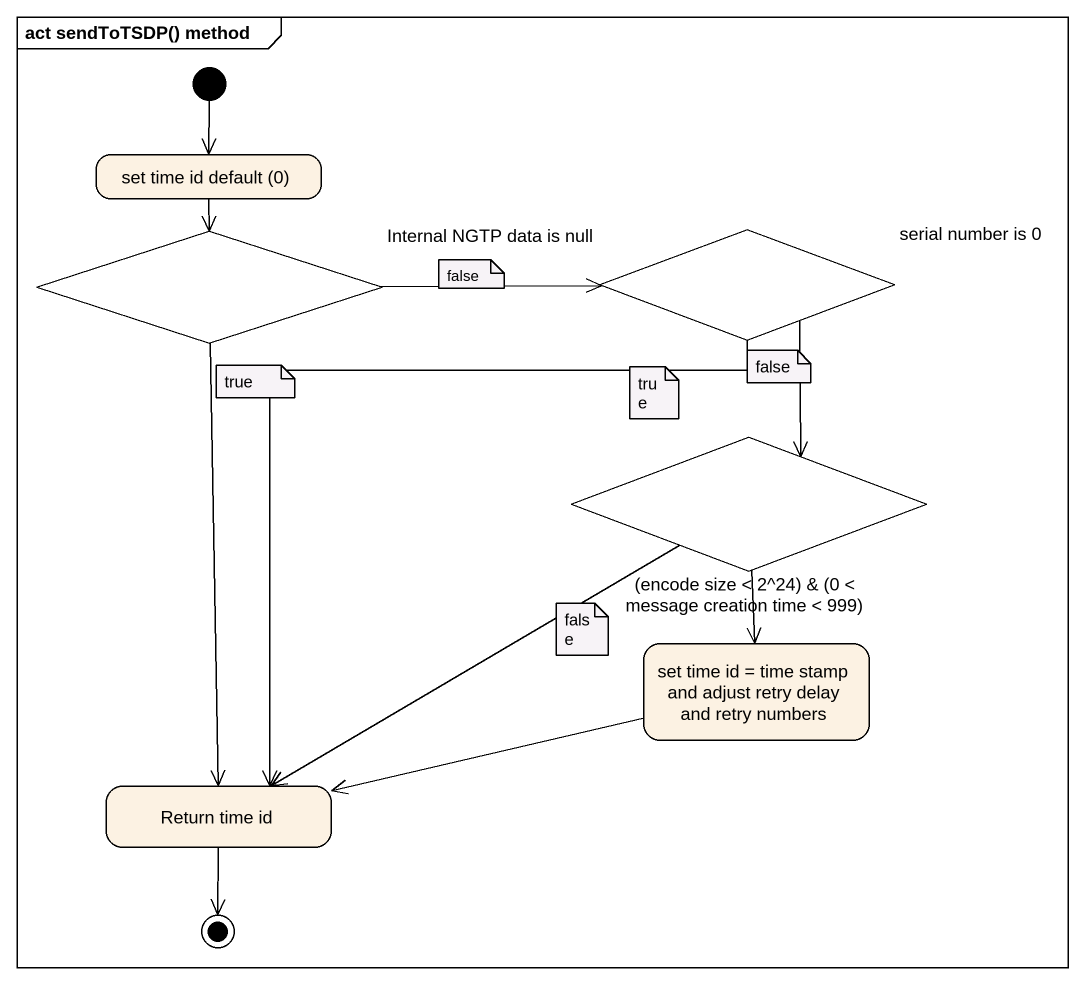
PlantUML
@startuml
mainframe act sendToTSDP() method
hide empty description
state "set time id default (0)" as set_time_id_default_0
state "Internal NGTP data is null" as Internal_NGTP_data_is_null <<choice>>
state "serial number is 0" as serial_number_is_0 <<choice>>
state "(encode size < 2^24) & (0 < message creation time < 999)" as encode_size_2_24_0_message <<choice>>
state "set time id = time stamp and adjust retry delay and retry numbers" as set_time_id_time_stamp_and
state "Return time id" as Return_time_id
[*] --> set_time_id_default_0
set_time_id_default_0 --> Internal_NGTP_data_is_null
Internal_NGTP_data_is_null -right-> serial_number_is_0
Internal_NGTP_data_is_null --> Return_time_id
serial_number_is_0 --> encode_size_2_24_0_message
serial_number_is_0 --> Return_time_id
encode_size_2_24_0_message --> set_time_id_time_stamp_and
encode_size_2_24_0_message -left-> Return_time_id
set_time_id_time_stamp_and -left-> Return_time_id
Return_time_id --> [*]
note as N1
  false
end note
note as N2
  true
end note
note as N3
  true
end note
note as N4
  false
end note
note as N5
  false
end note
@enduml
